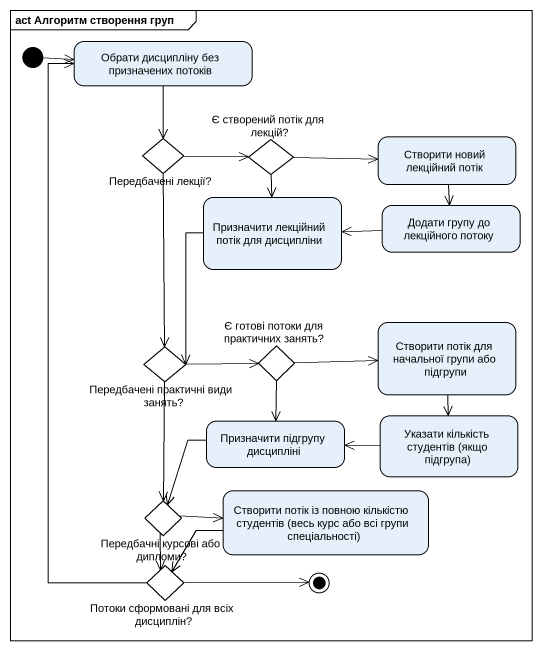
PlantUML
@startuml
mainframe act Алгоритм створення груп
hide empty description
state "Обрати дисципліну без призначених потоків" as Обрати_дисципліну_без
state "Передбачені лекції?" as Передбачені_лекції <<choice>>
state "Є створений потік для лекцій?" as Є_створений_потік_для_лекцій <<choice>>
state "Створити новий лекційний потік" as Створити_новий_лекційний
state "Призначити лекційний потік для дисципліни" as Призначити_лекційний_потік
state "Додати групу до лекційного потоку" as Додати_групу_до_лекційного
state "Передбачені практичні види занять?" as Передбачені_практичні_види <<choice>>
state "Є готові потоки для практичних занять?" as Є_готові_потоки_для <<choice>>
state "Створити потік для начальної групи або підгрупи" as Створити_потік_для
state "Призначити підгрупу дисципліні" as Призначити_підгрупу
state "Указати кількість студентів (якщо підгрупа)" as Указати_кількість_студентів
state "Створити потік із повною кількістю студентів (весь курс або всі групи спеціальності)" as Створити_потік_із_повною
state "Передбачні курсові або дипломи?" as Передбачні_курсові_або <<choice>>
state "Потоки сформовані для всіх дисциплін?" as Потоки_сформовані_для_всіх <<choice>>
[*] -right-> Обрати_дисципліну_без
Обрати_дисципліну_без --> Передбачені_лекції
Передбачені_лекції -right-> Є_створений_потік_для_лекцій
Передбачені_лекції --> Передбачені_практичні_види
Є_створений_потік_для_лекцій -right-> Створити_новий_лекційний
Є_створений_потік_для_лекцій --> Призначити_лекційний_потік
Створити_новий_лекційний --> Додати_групу_до_лекційного
Призначити_лекційний_потік --> Передбачені_практичні_види
Додати_групу_до_лекційного -left-> Призначити_лекційний_потік
Передбачені_практичні_види -right-> Є_готові_потоки_для
Передбачені_практичні_види --> Передбачні_курсові_або
Є_готові_потоки_для -right-> Створити_потік_для
Є_готові_потоки_для --> Призначити_підгрупу
Створити_потік_для --> Указати_кількість_студентів
Призначити_підгрупу --> Передбачні_курсові_або
Указати_кількість_студентів -left-> Призначити_підгрупу
Створити_потік_із_повною -left-> Потоки_сформовані_для_всіх
Передбачні_курсові_або -right-> Створити_потік_із_повною
Передбачні_курсові_або --> Потоки_сформовані_для_всіх
Потоки_сформовані_для_всіх -up-> Обрати_дисципліну_без
Потоки_сформовані_для_всіх -right-> [*]
@enduml
